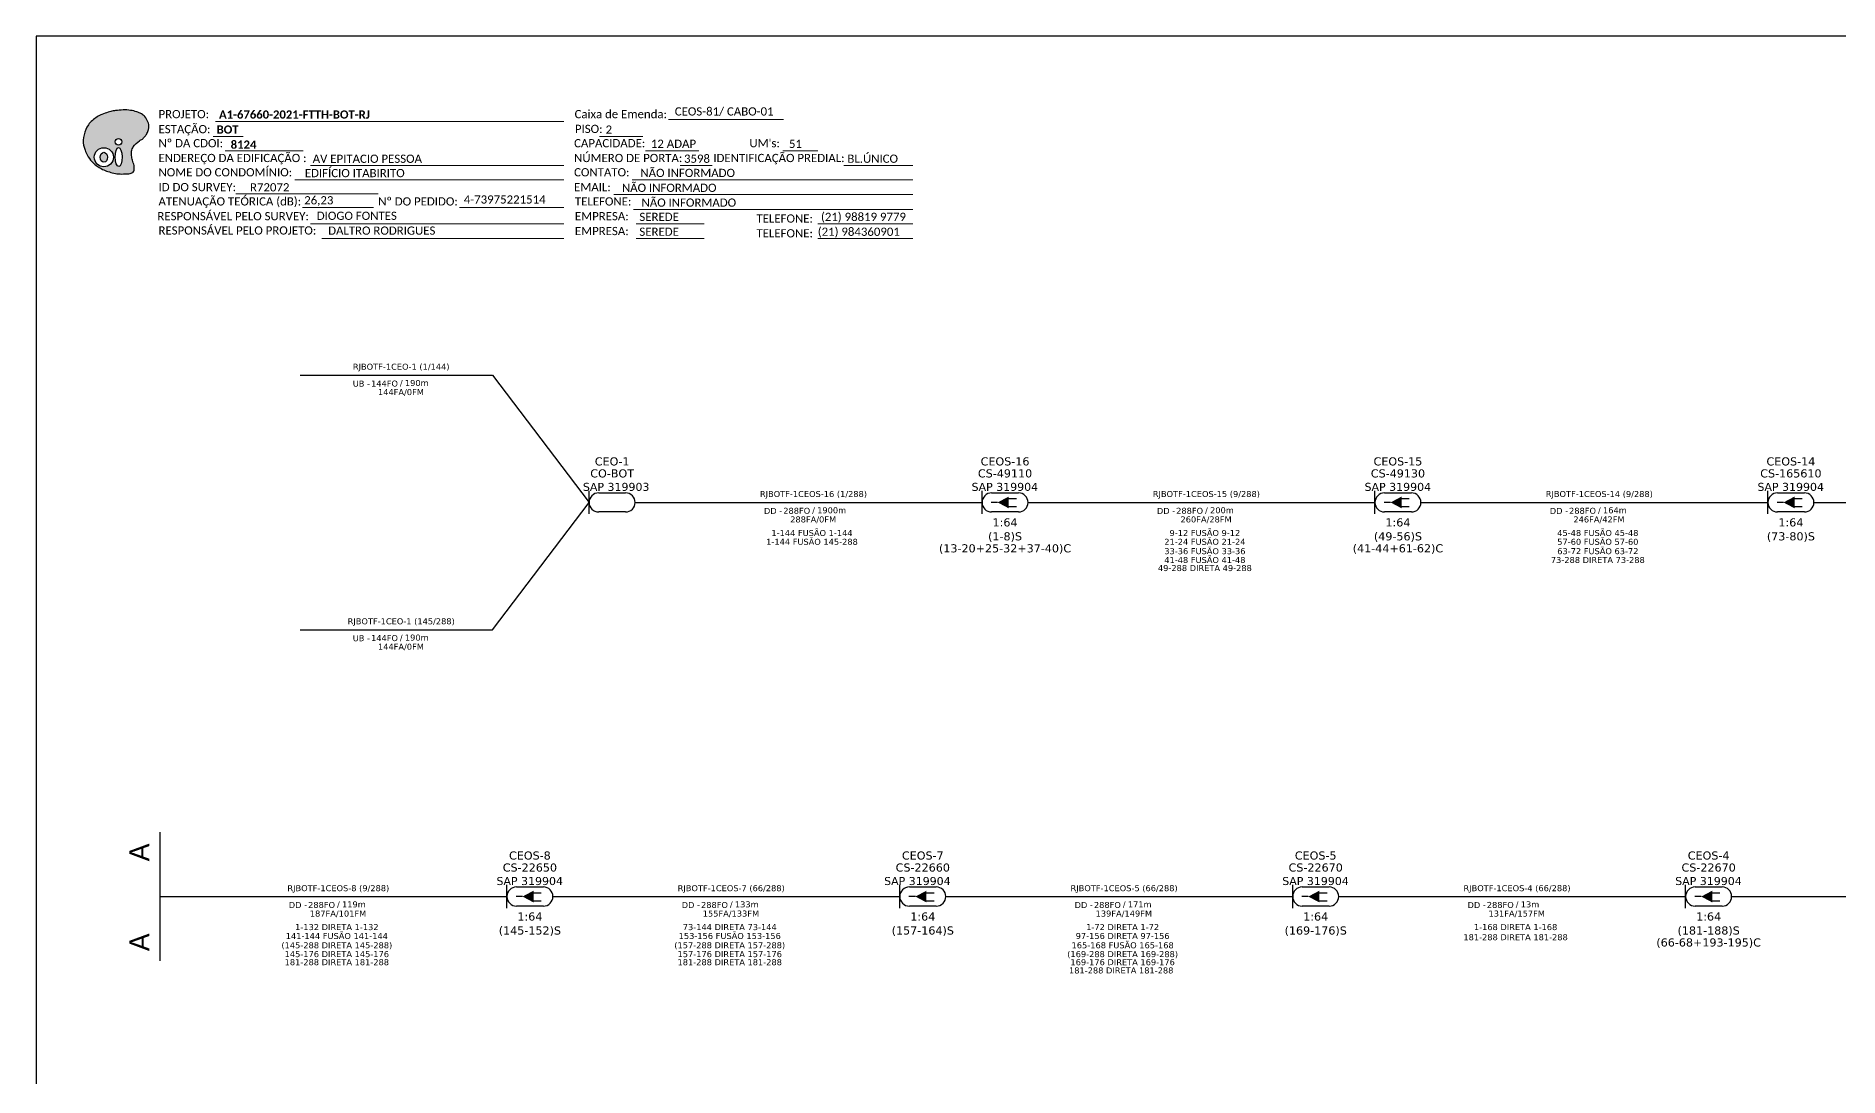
# Model space of a CAD drawing. Header units: metres. Extents: x -1286 to 461, y -500 to 94.
# Drawn here: x -1286.1 to -892.8, y -133 to 94.2 of the extents above; entities that cross this region are included whole.
import ezdxf
from ezdxf.enums import TextEntityAlignment as Align

# ---------------------------------------------------------------- set-up
doc = ezdxf.new("R2010")
doc.units = ezdxf.units.M
for name, color, linetype in [('20.4-CEO', 1, 'Continuous'), ('20.4-CEOS', 1, 'Continuous'), ('20.5-CABO EM DUTO', 1, 'Continuous')]:
    doc.layers.add(name, color=color, linetype=linetype)
doc.layers.add('40.1-ETIQUETAS', color=1, linetype='Continuous', lineweight=20)
doc.styles.add('siredit', font='verdana.ttf')
doc.styles.add('WMF-Calibri0', font='calibri.ttf')
doc.styles.add('WMF-Calibri1', font='calibrib.ttf')

# ---------------------------------------------------------------- blocks, each defined once
blk = doc.blocks.new('OI')
h = blk.add_hatch(color=40)
edge = h.paths.add_edge_path()
edge.add_spline(control_points=[(4.35, -0.67), (3.92, -0.99), (3.26, -1.5), (2.81, -2.59), (2.9, -3.5), (3.06, -4.27), (3.31, -4.85), (3.37, -5.39), (3.4, -5.88), (3.2, -6.4), (2.54, -6.61), (1.65, -6.63), (0.55, -6.67), (-0.56, -6.42), (-1.61, -6.14), (-2.77, -5.61), (-3.92, -4.77), (-4.89, -3.7), (-5.34, -2.65), (-5.6, -1.94), (-5.85, -0.96), (-5.71, 0.47), (-5.1, 2.02), (-4.14, 3.02), (-3.3, 3.61), (-2.37, 4.16), (-1.36, 4.44), (-0.56, 4.7), (0.79, 4.85), (2.24, 4.97), (3.79, 4.57), (4.67, 4.21), (5.44, 3.65), (5.76, 2.99), (6.03, 2.21), (6.01, 1.46), (5.72, 0.64), (5.31, 0.08), (4.88, -0.38), (4.51, -0.55), (4.35, -0.67)], knot_values=[0, 0, 0, 0, 1.60434, 2.417191, 3.427595, 4.282808, 4.776746, 5.304182, 5.888771, 6.258406, 6.858137, 7.79129, 8.986195, 10.124242, 11.187857, 12.242908, 13.953784, 15.414161, 16.515391, 17.349188, 17.675853, 19.552021, 21.515531, 22.568638, 23.63245, 24.621084, 25.782718, 26.745347, 27.142653, 29.870543, 31.004649, 31.921532, 32.709589, 33.801391, 34.042471, 35.192333, 35.971461, 36.628871, 37.254359, 37.836911, 37.836911, 37.836911, 37.836911], degree=3, periodic=0)
h.paths.add_polyline_path([(1.13, -0.87, -1), (-0.04, -0.87, -1)], flags=16)
edge = h.paths.add_edge_path(flags=16)
edge.add_ellipse((0.56, -3.59), major_axis=(-0.02, 1.71), ratio=0.361305, start_angle=0, end_angle=360)
h.paths.add_polyline_path([(-0.36, -3.62, -1), (-3.8, -3.62, -1)], flags=16)
edge = h.paths.add_edge_path(flags=0)
edge.add_ellipse((-2.08, -3.62), major_axis=(0, 0.885), ratio=0.758294, start_angle=0, end_angle=360)
at = {"color": 40}
for centre, radius in [((-2.08, -3.62), 1.72), ((0.54, -0.87), 0.587)]:
    blk.add_circle(centre, radius, dxfattribs=at)
blk.add_ellipse((-2.08, -3.62), major_axis=(0, 0.885), ratio=0.758294, start_param=-3.141592653589792, end_param=3.141592653589792, dxfattribs=at)
blk.add_ellipse((0.56, -3.59), major_axis=(-0.02, 1.71), ratio=0.361305, dxfattribs=at)
at = {"color": 40, "start_tangent": (-0.800898, -0.598801), "end_tangent": (-0.800898, -0.598801)}
blk.add_spline([(4.35, -0.67), (3.2, -1.78), (2.9, -2.54), (2.92, -3.55), (3.12, -4.38), (3.28, -4.85), (3.37, -5.37), (3.35, -5.95), (3.2, -6.29), (2.66, -6.55), (1.73, -6.63), (0.54, -6.62), (-0.58, -6.41), (-1.6, -6.11), (-2.56, -5.67), (-3.95, -4.67), (-4.89, -3.56), (-5.37, -2.56), (-5.64, -1.78), (-5.72, -1.46), (-5.63, 0.42), (-4.84, 2.22), (-4.13, 2.99), (-3.27, 3.62), (-2.4, 4.09), (-1.3, 4.47), (-0.37, 4.72), (0.02, 4.77), (2.75, 4.8), (3.85, 4.53), (4.69, 4.16), (5.31, 3.68), (5.85, 2.73), (5.93, 2.5), (5.94, 1.35), (5.67, 0.62), (5.29, 0.08), (4.84, -0.36), (4.35, -0.67)], degree=3, dxfattribs=at)
blk = doc.blocks.new('CEO_UN')
at = {"layer": '20.4-CEO', "color": 0}
for p, q in [((-9.11, 2.39), (-2.39, 2.39)), ((-2.39, -2.39), (-9.11, -2.39))]:
    blk.add_line(p, q, dxfattribs=at)
blk.add_lwpolyline([(-11.5, -2.89), (-11.5, 2.89)], dxfattribs=at)
for centre, start, end in [((-9.11, 0), 90, 270), ((-2.39, 0), 270, 90)]:
    blk.add_arc(centre, 2.39, start, end, dxfattribs=at)
at = {"layer": '20.4-CEO', "color": 7, "style": 'siredit'}
for tag, height, p in [('NOME?', 2.03, (-5.75, 10.27)), ('TIPO?', 2, (-9.11, 3.89)), ('LOCAL?', 2.03, (-5.75, 7.27))]:
    blk.add_attdef(tag, text='', height=height, dxfattribs=at).set_placement(p, align=Align.MIDDLE_CENTER)
blk.add_attdef('FIBRAS_RESERVA', text='', height=2.03, dxfattribs=at).set_placement((-5.75, -3.97), align=Align.TOP_CENTER)
blk = doc.blocks.new('ETIQUETA_RS5F')
at = {"layer": '40.1-ETIQUETAS', "color": 0, "style": 'siredit'}
blk.add_text('/', height=1.5, dxfattribs=at).set_placement((1.58, -1.95), align=Align.MIDDLE_RIGHT)
for tag, p in [('ETIQUETA_R_PRIMARIA', (1.21, 4.1)), ('ETIQUETA_R_SECUNDARIA', (1.21, 2.1)), ('F_ATIVAS/F_MORTAS', (1.14, -4.24))]:
    blk.add_attdef(tag, text='', height=1.5, dxfattribs=at).set_placement(p, align=Align.MIDDLE_CENTER)
for tag, p in [('TIPO_CABO', (-6.58, -2.12)), ('CAP_CABO', (0.4, -2.09))]:
    blk.add_attdef(tag, text='', height=1.5, dxfattribs=at).set_placement(p, align=Align.MIDDLE_RIGHT)
blk.add_attdef('METROS', text='', height=1.5, dxfattribs=at).set_placement((2.14, -1.95), align=Align.MIDDLE_LEFT)
for tag, p in [('FUSÃO_1', (0.85, -8.39)), ('FUSÃO_2', (0.85, -10.6)), ('FUSÃO_3', (0.85, -12.93)), ('FUSÃO_4', (0.85, -15.14)), ('FUSÃO_5', (0.85, -17.16))]:
    blk.add_attdef(tag, text='', height=1.5, dxfattribs=at).set_placement(p, align=Align.CENTER)
blk = doc.blocks.new('CEOS_UN')
at = {"layer": '20.4-CEOS', "color": 0}
for p, q in [((-9.11, 2.39), (-2.39, 2.39)), ((-2.39, -2.39), (-9.11, -2.39))]:
    blk.add_line(p, q, dxfattribs=at)
for points in [[(-11.5, -2.89), (-11.5, 2.89)], [(-4.96, 0.95), (-2.92, 0.95)], [(-7.6, 0), (-9.22, 0)], [(-4.96, -1.04), (-2.92, -1.04)]]:
    blk.add_lwpolyline(points, dxfattribs=at)
blk.add_lwpolyline([(-7.6, 0, 0, 2.95, 0), (-4.83, 0, 2.95, 2.95, 0)], format="xyseb", dxfattribs=at)
for centre, start, end in [((-9.11, 0), 90, 270), ((-2.39, 0), 270, 90)]:
    blk.add_arc(centre, 2.39, start, end, dxfattribs=at)
at = {"layer": '20.4-CEOS', "color": 7, "style": 'siredit'}
for tag, height, p in [('NOME?', 2.03, (-5.75, 10.27)), ('TIPO?', 2, (-8.98, 3.89)), ('LOCAL?', 2.03, (-5.75, 7.27))]:
    blk.add_attdef(tag, text='', height=height, dxfattribs=at).set_placement(p, align=Align.MIDDLE_CENTER)
for tag, p in [('RACIO_SPLITAGEM', (-5.75, -3.97)), ('FIBRAS_SPLITTER', (-5.75, -7.46)), ('RESERVA_FINAIS', (-5.75, -13.29)), ('FIBRAS_TOP_C', (-5.75, -10.46))]:
    blk.add_attdef(tag, text='', height=2.03, dxfattribs=at).set_placement(p, align=Align.TOP_CENTER)

msp = doc.modelspace()

# ---------------------------------------------------------------- linework, layer by layer
msp.add_lwpolyline([(-1286.07, -499.81), (-445.07, -499.81), (-445.07, 94.19), (-1286.07, 94.19)], close=True)
at = {"color": 7, "lineweight": 0}
for points in [[(-1246.96, 75.52), (-1170.98, 75.52)], [(-1148.15, 76.01), (-1123.01, 76.01)], [(-1247.47, 72.24), (-1240.92, 72.24)], [(-1163.19, 72.28), (-1153.71, 72.28)], [(-1244.81, 69.17), (-1227.84, 69.17)], [(-1153.14, 69.17), (-1141.52, 69.17)], [(-1123.2, 69.17), (-1115.53, 69.17)], [(-1226.24, 65.93), (-1170.98, 65.93)], [(-1145.56, 65.93), (-1138.61, 65.93)], [(-1109.86, 65.93), (-1094.82, 65.93)], [(-1242.49, 59.75), (-1211.44, 59.75)], [(-1229.65, 62.82), (-1170.98, 62.82)], [(-1160.06, 59.58), (-1094.8, 59.58)], [(-1156.02, 62.82), (-1094.8, 62.82)], [(-1227.96, 56.79), (-1212.45, 56.79)], [(-1193.73, 56.79), (-1170.96, 56.79)], [(-1155.78, 56.34), (-1094.8, 56.34)], [(-1226.24, 53.23), (-1170.98, 53.23)], [(-1155.17, 53.23), (-1140.37, 53.23)], [(-1115.57, 53.23), (-1094.8, 53.23)], [(-1223.75, 49.99), (-1170.98, 49.99)], [(-1155.17, 49.99), (-1140.37, 49.99)], [(-1115.57, 49.99), (-1094.8, 49.99)]]:
    msp.add_lwpolyline(points, dxfattribs=at)
at = {"color": 0}
msp.add_lwpolyline([(-1259.03, -107.66), (-1259.03, -79.59)], dxfattribs=at)
at = {"layer": '20.5-CABO EM DUTO', "color": 0}
for points in [[(-1228.46, 20.18), (-1186.5, 20.18), (-1165.43, -7.6)], [(-1228.46, -35.38), (-1186.5, -35.38), (-1165.43, -7.6)]]:
    msp.add_lwpolyline(points, dxfattribs=at)
at = {"layer": '20.5-CABO EM DUTO', "color": 0, "linetype": 'ByBlock'}
for points in [[(-1155.39, -7.6), (-1079.73, -7.6)], [(-1069.69, -7.6), (-994.02, -7.6)], [(-983.99, -7.6), (-908.32, -7.6)], [(-898.28, -7.6), (-822.62, -7.6)], [(-1259.03, -93.62), (-1183.37, -93.62)], [(-1173.33, -93.62), (-1097.67, -93.62)], [(-1087.63, -93.62), (-1011.97, -93.62)], [(-1001.93, -93.62), (-926.26, -93.62)], [(-916.22, -93.62), (-840.56, -93.62)]]:
    msp.add_lwpolyline(points, dxfattribs=at)

# ---------------------------------------------------------------- block references
at = {"color": 7, "xscale": 1.213923925163967, "yscale": 1.213923925163967, "zscale": 1.213923925163967, "rotation": 0.1532896023949059}
msp.add_blockref('OI', (-1268.76, 72.14), dxfattribs=at)
at = {"layer": '20.4-CEO', "color": 0}
ref = msp.add_blockref('CEO_UN', (-1155.39, -7.6), dxfattribs=dict(at, xscale=0.872901069040981, yscale=0.872901069040981, zscale=0.872901069040981))
ref.add_attrib('NOME?', 'CEO-1', dxfattribs={"color": 7, "height": 1.77, "style": 'siredit'}).set_placement((-1160.41, 1.36), align=Align.MIDDLE_CENTER)
ref.add_attrib('LOCAL?', 'CO-BOT', dxfattribs={"color": 7, "height": 1.77, "style": 'siredit'}).set_placement((-1160.41, -1.26), align=Align.MIDDLE_CENTER)
ref.add_attrib('TIPO?', '          SAP 319903', dxfattribs={"color": 7, "height": 1.7458, "style": 'siredit'}).set_placement((-1163.34, -4.2), align=Align.MIDDLE_CENTER)
at = {"layer": '20.4-CEOS', "color": 0}
ref = msp.add_blockref('CEOS_UN', (-1069.69, -7.6), dxfattribs=dict(at, xscale=0.872901069040981, yscale=0.872901069040981, zscale=0.872901069040981))
ref.add_attrib('NOME?', 'CEOS-16', dxfattribs={"color": 7, "height": 1.77, "style": 'siredit'}).set_placement((-1074.71, 1.36), align=Align.MIDDLE_CENTER)
ref.add_attrib('LOCAL?', 'CS-49110', dxfattribs={"color": 7, "height": 1.77, "style": 'siredit'}).set_placement((-1074.71, -1.26), align=Align.MIDDLE_CENTER)
ref.add_attrib('TIPO?', 'SAP 319904', dxfattribs={"color": 7, "height": 1.746, "style": 'siredit'}).set_placement((-1074.75, -4.2), align=Align.MIDDLE_CENTER)
ref.add_attrib('RACIO_SPLITAGEM', '1:64', dxfattribs={"color": 7, "height": 1.77, "style": 'siredit'}).set_placement((-1074.71, -11.07), align=Align.TOP_CENTER)
ref.add_attrib('FIBRAS_SPLITTER', '(1-8)S', dxfattribs={"color": 7, "height": 1.77, "style": 'siredit'}).set_placement((-1074.71, -14.11), align=Align.TOP_CENTER)
ref.add_attrib('FIBRAS_TOP_C', '(13-20+25-32+37-40)C', dxfattribs={"color": 7, "height": 1.7698, "style": 'siredit'}).set_placement((-1074.71, -16.73), align=Align.TOP_CENTER)
ref = msp.add_blockref('CEOS_UN', (-983.99, -7.6), dxfattribs=dict(at, xscale=0.872901069040981, yscale=0.872901069040981, zscale=0.872901069040981))
ref.add_attrib('NOME?', 'CEOS-15', dxfattribs={"color": 7, "height": 1.77, "style": 'siredit'}).set_placement((-989.01, 1.36), align=Align.MIDDLE_CENTER)
ref.add_attrib('LOCAL?', 'CS-49130', dxfattribs={"color": 7, "height": 1.77, "style": 'siredit'}).set_placement((-989.01, -1.26), align=Align.MIDDLE_CENTER)
ref.add_attrib('TIPO?', 'SAP 319904', dxfattribs={"color": 7, "height": 1.746, "style": 'siredit'}).set_placement((-989.04, -4.2), align=Align.MIDDLE_CENTER)
ref.add_attrib('RACIO_SPLITAGEM', '1:64', dxfattribs={"color": 7, "height": 1.77, "style": 'siredit'}).set_placement((-989.01, -11.07), align=Align.TOP_CENTER)
ref.add_attrib('FIBRAS_SPLITTER', '(49-56)S', dxfattribs={"color": 7, "height": 1.77, "style": 'siredit'}).set_placement((-989.01, -14.11), align=Align.TOP_CENTER)
ref.add_attrib('FIBRAS_TOP_C', '(41-44+61-62)C', dxfattribs={"color": 7, "height": 1.7698, "style": 'siredit'}).set_placement((-989.01, -16.73), align=Align.TOP_CENTER)
ref = msp.add_blockref('CEOS_UN', (-898.28, -7.6), dxfattribs=dict(at, xscale=0.872901069040981, yscale=0.872901069040981, zscale=0.872901069040981))
ref.add_attrib('NOME?', 'CEOS-14', dxfattribs={"color": 7, "height": 1.77, "style": 'siredit'}).set_placement((-903.3, 1.36), align=Align.MIDDLE_CENTER)
ref.add_attrib('LOCAL?', 'CS-165610', dxfattribs={"color": 7, "height": 1.77, "style": 'siredit'}).set_placement((-903.3, -1.26), align=Align.MIDDLE_CENTER)
ref.add_attrib('TIPO?', 'SAP 319904', dxfattribs={"color": 7, "height": 1.746, "style": 'siredit'}).set_placement((-903.34, -4.2), align=Align.MIDDLE_CENTER)
ref.add_attrib('RACIO_SPLITAGEM', '1:64', dxfattribs={"color": 7, "height": 1.77, "style": 'siredit'}).set_placement((-903.3, -11.07), align=Align.TOP_CENTER)
ref.add_attrib('FIBRAS_SPLITTER', '(73-80)S', dxfattribs={"color": 7, "height": 1.77, "style": 'siredit'}).set_placement((-903.3, -14.11), align=Align.TOP_CENTER)
ref = msp.add_blockref('CEOS_UN', (-1173.33, -93.62), dxfattribs=dict(at, xscale=0.872901069040981, yscale=0.872901069040981, zscale=0.872901069040981))
ref.add_attrib('NOME?', 'CEOS-8', dxfattribs={"color": 7, "height": 1.77, "style": 'siredit'}).set_placement((-1178.35, -84.66), align=Align.MIDDLE_CENTER)
ref.add_attrib('LOCAL?', 'CS-22650', dxfattribs={"color": 7, "height": 1.77, "style": 'siredit'}).set_placement((-1178.35, -87.28), align=Align.MIDDLE_CENTER)
ref.add_attrib('TIPO?', 'SAP 319904', dxfattribs={"color": 7, "height": 1.746, "style": 'siredit'}).set_placement((-1178.39, -90.23), align=Align.MIDDLE_CENTER)
ref.add_attrib('RACIO_SPLITAGEM', '1:64', dxfattribs={"color": 7, "height": 1.77, "style": 'siredit'}).set_placement((-1178.35, -97.09), align=Align.TOP_CENTER)
ref.add_attrib('FIBRAS_SPLITTER', '(145-152)S', dxfattribs={"color": 7, "height": 1.77, "style": 'siredit'}).set_placement((-1178.35, -100.14), align=Align.TOP_CENTER)
ref = msp.add_blockref('CEOS_UN', (-1087.63, -93.62), dxfattribs=dict(at, xscale=0.872901069040981, yscale=0.872901069040981, zscale=0.872901069040981))
ref.add_attrib('NOME?', 'CEOS-7', dxfattribs={"color": 7, "height": 1.77, "style": 'siredit'}).set_placement((-1092.65, -84.66), align=Align.MIDDLE_CENTER)
ref.add_attrib('LOCAL?', 'CS-22660', dxfattribs={"color": 7, "height": 1.77, "style": 'siredit'}).set_placement((-1092.65, -87.28), align=Align.MIDDLE_CENTER)
ref.add_attrib('TIPO?', 'SAP 319904   ', dxfattribs={"color": 7, "height": 1.7458, "style": 'siredit'}).set_placement((-1092.69, -90.23), align=Align.MIDDLE_CENTER)
ref.add_attrib('RACIO_SPLITAGEM', '1:64', dxfattribs={"color": 7, "height": 1.77, "style": 'siredit'}).set_placement((-1092.65, -97.09), align=Align.TOP_CENTER)
ref.add_attrib('FIBRAS_SPLITTER', '(157-164)S', dxfattribs={"color": 7, "height": 1.77, "style": 'siredit'}).set_placement((-1092.65, -100.14), align=Align.TOP_CENTER)
ref = msp.add_blockref('CEOS_UN', (-1001.93, -93.62), dxfattribs=dict(at, xscale=0.872901069040981, yscale=0.872901069040981, zscale=0.872901069040981))
ref.add_attrib('NOME?', 'CEOS-5', dxfattribs={"color": 7, "height": 1.77, "style": 'siredit'}).set_placement((-1006.95, -84.66), align=Align.MIDDLE_CENTER)
ref.add_attrib('LOCAL?', 'CS-22670', dxfattribs={"color": 7, "height": 1.77, "style": 'siredit'}).set_placement((-1006.95, -87.28), align=Align.MIDDLE_CENTER)
ref.add_attrib('TIPO?', 'SAP 319904', dxfattribs={"color": 7, "height": 1.746, "style": 'siredit'}).set_placement((-1006.99, -90.23), align=Align.MIDDLE_CENTER)
ref.add_attrib('RACIO_SPLITAGEM', '1:64', dxfattribs={"color": 7, "height": 1.77, "style": 'siredit'}).set_placement((-1006.95, -97.09), align=Align.TOP_CENTER)
ref.add_attrib('FIBRAS_SPLITTER', '(169-176)S', dxfattribs={"color": 7, "height": 1.77, "style": 'siredit'}).set_placement((-1006.95, -100.14), align=Align.TOP_CENTER)
ref = msp.add_blockref('CEOS_UN', (-916.22, -93.62), dxfattribs=dict(at, xscale=0.872901069040981, yscale=0.872901069040981, zscale=0.872901069040981))
ref.add_attrib('NOME?', 'CEOS-4', dxfattribs={"color": 7, "height": 1.77, "style": 'siredit'}).set_placement((-921.24, -84.66), align=Align.MIDDLE_CENTER)
ref.add_attrib('LOCAL?', 'CS-22670', dxfattribs={"color": 7, "height": 1.77, "style": 'siredit'}).set_placement((-921.24, -87.28), align=Align.MIDDLE_CENTER)
ref.add_attrib('TIPO?', 'SAP 319904', dxfattribs={"color": 7, "height": 1.746, "style": 'siredit'}).set_placement((-921.28, -90.23), align=Align.MIDDLE_CENTER)
ref.add_attrib('RACIO_SPLITAGEM', '1:64', dxfattribs={"color": 7, "height": 1.77, "style": 'siredit'}).set_placement((-921.24, -97.09), align=Align.TOP_CENTER)
ref.add_attrib('FIBRAS_SPLITTER', '(181-188)S', dxfattribs={"color": 7, "height": 1.77, "style": 'siredit'}).set_placement((-921.24, -100.14), align=Align.TOP_CENTER)
ref.add_attrib('FIBRAS_TOP_C', '(66-68+193-195)C', dxfattribs={"color": 7, "height": 1.7698, "style": 'siredit'}).set_placement((-921.24, -102.75), align=Align.TOP_CENTER)
at = {"layer": '40.1-ETIQUETAS', "color": 0}
ref = msp.add_blockref('ETIQUETA_RS5F', (-1207.48, 20.18), dxfattribs=dict(at, xscale=0.872901069040981, yscale=0.872901069040981, zscale=0.872901069040981))
ref.add_attrib('ETIQUETA_R_SECUNDARIA', 'RJBOTF-1CEO-1 (1/144)', dxfattribs={"color": 0, "height": 1.3094, "style": 'siredit'}).set_placement((-1206.42, 22.02), align=Align.MIDDLE_CENTER)
ref.add_attrib('TIPO_CABO', 'UB -', dxfattribs={"color": 0, "height": 1.309, "style": 'siredit'}).set_placement((-1213.23, 18.33), align=Align.MIDDLE_RIGHT)
ref.add_attrib('CAP_CABO', '144FO', dxfattribs={"color": 0, "height": 1.309, "style": 'siredit'}).set_placement((-1207.13, 18.35), align=Align.MIDDLE_RIGHT)
ref.add_attrib('METROS', '190m', dxfattribs={"color": 0, "height": 1.309, "style": 'siredit'}).set_placement((-1205.61, 18.48), align=Align.MIDDLE_LEFT)
ref.add_attrib('F_ATIVAS/F_MORTAS', '144FA/0FM', dxfattribs={"color": 0, "height": 1.309, "style": 'siredit'}).set_placement((-1206.48, 16.48), align=Align.MIDDLE_CENTER)
ref = msp.add_blockref('ETIQUETA_RS5F', (-1117.56, -7.6), dxfattribs=dict(at, xscale=0.872901069040981, yscale=0.872901069040981, zscale=0.872901069040981))
ref.add_attrib('ETIQUETA_R_SECUNDARIA', 'RJBOTF-1CEOS-16 (1/288)', dxfattribs={"color": 0, "height": 1.3094, "style": 'siredit'}).set_placement((-1116.5, -5.76), align=Align.MIDDLE_CENTER)
ref.add_attrib('TIPO_CABO', 'DD -', dxfattribs={"color": 0, "height": 1.309, "style": 'siredit'}).set_placement((-1123.31, -9.45), align=Align.MIDDLE_RIGHT)
ref.add_attrib('CAP_CABO', '288FO', dxfattribs={"color": 0, "height": 1.309, "style": 'siredit'}).set_placement((-1117.21, -9.43), align=Align.MIDDLE_RIGHT)
ref.add_attrib('METROS', '1900m', dxfattribs={"color": 0, "height": 1.309, "style": 'siredit'}).set_placement((-1115.69, -9.31), align=Align.MIDDLE_LEFT)
ref.add_attrib('F_ATIVAS/F_MORTAS', '288FA/0FM', dxfattribs={"color": 0, "height": 1.309, "style": 'siredit'}).set_placement((-1116.56, -11.31), align=Align.MIDDLE_CENTER)
ref.add_attrib('FUSÃO_1', '1-144 FUSÃO 1-144', dxfattribs={"color": 0, "height": 1.3094, "style": 'siredit'}).set_placement((-1116.82, -14.92), align=Align.CENTER)
ref.add_attrib('FUSÃO_2', '1-144 FUSÃO 145-288', dxfattribs={"color": 0, "height": 1.3094, "style": 'siredit'}).set_placement((-1116.82, -16.85), align=Align.CENTER)
ref = msp.add_blockref('ETIQUETA_RS5F', (-1031.86, -7.6), dxfattribs=dict(at, xscale=0.872901069040981, yscale=0.872901069040981, zscale=0.872901069040981))
ref.add_attrib('ETIQUETA_R_SECUNDARIA', 'RJBOTF-1CEOS-15 (9/288)', dxfattribs={"color": 0, "height": 1.3094, "style": 'siredit'}).set_placement((-1030.8, -5.76), align=Align.MIDDLE_CENTER)
ref.add_attrib('TIPO_CABO', 'DD -', dxfattribs={"color": 0, "height": 1.309, "style": 'siredit'}).set_placement((-1037.6, -9.45), align=Align.MIDDLE_RIGHT)
ref.add_attrib('CAP_CABO', '288FO', dxfattribs={"color": 0, "height": 1.309, "style": 'siredit'}).set_placement((-1031.51, -9.43), align=Align.MIDDLE_RIGHT)
ref.add_attrib('METROS', '200m', dxfattribs={"color": 0, "height": 1.309, "style": 'siredit'}).set_placement((-1029.99, -9.31), align=Align.MIDDLE_LEFT)
ref.add_attrib('F_ATIVAS/F_MORTAS', '260FA/28FM', dxfattribs={"color": 0, "height": 1.309, "style": 'siredit'}).set_placement((-1030.86, -11.31), align=Align.MIDDLE_CENTER)
ref.add_attrib('FUSÃO_1', '9-12 FUSÃO 9-12', dxfattribs={"color": 0, "height": 1.3094, "style": 'siredit'}).set_placement((-1031.12, -14.92), align=Align.CENTER)
ref.add_attrib('FUSÃO_2', '21-24 FUSÃO 21-24', dxfattribs={"color": 0, "height": 1.3094, "style": 'siredit'}).set_placement((-1031.12, -16.85), align=Align.CENTER)
ref.add_attrib('FUSÃO_3', '33-36 FUSÃO 33-36', dxfattribs={"color": 0, "height": 1.3094, "style": 'siredit'}).set_placement((-1031.12, -18.89), align=Align.CENTER)
ref.add_attrib('FUSÃO_4', '41-48 FUSÃO 41-48', dxfattribs={"color": 0, "height": 1.3094, "style": 'siredit'}).set_placement((-1031.12, -20.82), align=Align.CENTER)
ref.add_attrib('FUSÃO_5', '49-288 DIRETA 49-288', dxfattribs={"color": 0, "height": 1.3094, "style": 'siredit'}).set_placement((-1031.12, -22.58), align=Align.CENTER)
ref = msp.add_blockref('ETIQUETA_RS5F', (-946.15, -7.6), dxfattribs=dict(at, xscale=0.872901069040981, yscale=0.872901069040981, zscale=0.872901069040981))
ref.add_attrib('ETIQUETA_R_SECUNDARIA', 'RJBOTF-1CEOS-14 (9/288)', dxfattribs={"color": 0, "height": 1.3094, "style": 'siredit'}).set_placement((-945.09, -5.76), align=Align.MIDDLE_CENTER)
ref.add_attrib('TIPO_CABO', 'DD -', dxfattribs={"color": 0, "height": 1.309, "style": 'siredit'}).set_placement((-951.9, -9.45), align=Align.MIDDLE_RIGHT)
ref.add_attrib('CAP_CABO', '288FO', dxfattribs={"color": 0, "height": 1.309, "style": 'siredit'}).set_placement((-945.81, -9.43), align=Align.MIDDLE_RIGHT)
ref.add_attrib('METROS', '164m', dxfattribs={"color": 0, "height": 1.309, "style": 'siredit'}).set_placement((-944.28, -9.31), align=Align.MIDDLE_LEFT)
ref.add_attrib('F_ATIVAS/F_MORTAS', '246FA/42FM', dxfattribs={"color": 0, "height": 1.309, "style": 'siredit'}).set_placement((-945.16, -11.31), align=Align.MIDDLE_CENTER)
ref.add_attrib('FUSÃO_1', '45-48 FUSÃO 45-48', dxfattribs={"color": 0, "height": 1.3094, "style": 'siredit'}).set_placement((-945.41, -14.92), align=Align.CENTER)
ref.add_attrib('FUSÃO_2', '57-60 FUSÃO 57-60', dxfattribs={"color": 0, "height": 1.3094, "style": 'siredit'}).set_placement((-945.41, -16.85), align=Align.CENTER)
ref.add_attrib('FUSÃO_3', '63-72 FUSÃO 63-72', dxfattribs={"color": 0, "height": 1.3094, "style": 'siredit'}).set_placement((-945.41, -18.89), align=Align.CENTER)
ref.add_attrib('FUSÃO_4', '73-288 DIRETA 73-288', dxfattribs={"color": 0, "height": 1.3094, "style": 'siredit'}).set_placement((-945.41, -20.82), align=Align.CENTER)
ref = msp.add_blockref('ETIQUETA_RS5F', (-1207.48, -35.38), dxfattribs=dict(at, xscale=0.872901069040981, yscale=0.872901069040981, zscale=0.872901069040981))
ref.add_attrib('ETIQUETA_R_SECUNDARIA', 'RJBOTF-1CEO-1 (145/288)', dxfattribs={"color": 0, "height": 1.3094, "style": 'siredit'}).set_placement((-1206.42, -33.54), align=Align.MIDDLE_CENTER)
ref.add_attrib('TIPO_CABO', 'UB -', dxfattribs={"color": 0, "height": 1.309, "style": 'siredit'}).set_placement((-1213.23, -37.23), align=Align.MIDDLE_RIGHT)
ref.add_attrib('CAP_CABO', '144FO', dxfattribs={"color": 0, "height": 1.309, "style": 'siredit'}).set_placement((-1207.13, -37.21), align=Align.MIDDLE_RIGHT)
ref.add_attrib('METROS', '190m', dxfattribs={"color": 0, "height": 1.309, "style": 'siredit'}).set_placement((-1205.61, -37.09), align=Align.MIDDLE_LEFT)
ref.add_attrib('F_ATIVAS/F_MORTAS', '144FA/0FM', dxfattribs={"color": 0, "height": 1.309, "style": 'siredit'}).set_placement((-1206.48, -39.09), align=Align.MIDDLE_CENTER)
ref = msp.add_blockref('ETIQUETA_RS5F', (-1221.2, -93.62), dxfattribs=dict(at, xscale=0.872901069040981, yscale=0.872901069040981, zscale=0.872901069040981))
ref.add_attrib('ETIQUETA_R_SECUNDARIA', 'RJBOTF-1CEOS-8 (9/288)', dxfattribs={"color": 0, "height": 1.3094, "style": 'siredit'}).set_placement((-1220.14, -91.79), align=Align.MIDDLE_CENTER)
ref.add_attrib('TIPO_CABO', 'DD -', dxfattribs={"color": 0, "height": 1.309, "style": 'siredit'}).set_placement((-1226.95, -95.47), align=Align.MIDDLE_RIGHT)
ref.add_attrib('CAP_CABO', '288FO', dxfattribs={"color": 0, "height": 1.309, "style": 'siredit'}).set_placement((-1220.85, -95.45), align=Align.MIDDLE_RIGHT)
ref.add_attrib('METROS', '119m', dxfattribs={"color": 0, "height": 1.309, "style": 'siredit'}).set_placement((-1219.33, -95.33), align=Align.MIDDLE_LEFT)
ref.add_attrib('F_ATIVAS/F_MORTAS', '187FA/101FM', dxfattribs={"color": 0, "height": 1.3094, "style": 'siredit'}).set_placement((-1220.2, -97.33), align=Align.MIDDLE_CENTER)
ref.add_attrib('FUSÃO_1', '1-132 DIRETA 1-132', dxfattribs={"color": 0, "height": 1.3094, "style": 'siredit'}).set_placement((-1220.46, -100.94), align=Align.CENTER)
ref.add_attrib('FUSÃO_2', '141-144 FUSÃO 141-144', dxfattribs={"color": 0, "height": 1.3094, "style": 'siredit'}).set_placement((-1220.46, -102.88), align=Align.CENTER)
ref.add_attrib('FUSÃO_3', '(145-288 DIRETA 145-288)', dxfattribs={"color": 0, "height": 1.3094, "style": 'siredit'}).set_placement((-1220.46, -104.91), align=Align.CENTER)
ref.add_attrib('FUSÃO_4', '145-176 DIRETA 145-176', dxfattribs={"color": 0, "height": 1.3094, "style": 'siredit'}).set_placement((-1220.46, -106.84), align=Align.CENTER)
ref.add_attrib('FUSÃO_5', '181-288 DIRETA 181-288', dxfattribs={"color": 0, "height": 1.3094, "style": 'siredit'}).set_placement((-1220.46, -108.6), align=Align.CENTER)
ref = msp.add_blockref('ETIQUETA_RS5F', (-1135.5, -93.62), dxfattribs=dict(at, xscale=0.872901069040981, yscale=0.872901069040981, zscale=0.872901069040981))
ref.add_attrib('ETIQUETA_R_SECUNDARIA', 'RJBOTF-1CEOS-7 (66/288)', dxfattribs={"color": 0, "height": 1.3094, "style": 'siredit'}).set_placement((-1134.44, -91.79), align=Align.MIDDLE_CENTER)
ref.add_attrib('TIPO_CABO', 'DD -', dxfattribs={"color": 0, "height": 1.309, "style": 'siredit'}).set_placement((-1141.25, -95.47), align=Align.MIDDLE_RIGHT)
ref.add_attrib('CAP_CABO', '288FO', dxfattribs={"color": 0, "height": 1.309, "style": 'siredit'}).set_placement((-1135.15, -95.45), align=Align.MIDDLE_RIGHT)
ref.add_attrib('METROS', '133m', dxfattribs={"color": 0, "height": 1.309, "style": 'siredit'}).set_placement((-1133.63, -95.33), align=Align.MIDDLE_LEFT)
ref.add_attrib('F_ATIVAS/F_MORTAS', '155FA/133FM', dxfattribs={"color": 0, "height": 1.3094, "style": 'siredit'}).set_placement((-1134.5, -97.33), align=Align.MIDDLE_CENTER)
ref.add_attrib('FUSÃO_1', '73-144 DIRETA 73-144', dxfattribs={"color": 0, "height": 1.3094, "style": 'siredit'}).set_placement((-1134.76, -100.94), align=Align.CENTER)
ref.add_attrib('FUSÃO_2', '153-156 FUSÃO 153-156', dxfattribs={"color": 0, "height": 1.3094, "style": 'siredit'}).set_placement((-1134.76, -102.88), align=Align.CENTER)
ref.add_attrib('FUSÃO_3', '(157-288 DIRETA 157-288)', dxfattribs={"color": 0, "height": 1.3094, "style": 'siredit'}).set_placement((-1134.76, -104.91), align=Align.CENTER)
ref.add_attrib('FUSÃO_4', '157-176 DIRETA 157-176', dxfattribs={"color": 0, "height": 1.3094, "style": 'siredit'}).set_placement((-1134.76, -106.84), align=Align.CENTER)
ref.add_attrib('FUSÃO_5', '181-288 DIRETA 181-288', dxfattribs={"color": 0, "height": 1.3094, "style": 'siredit'}).set_placement((-1134.76, -108.6), align=Align.CENTER)
ref = msp.add_blockref('ETIQUETA_RS5F', (-1049.8, -93.62), dxfattribs=dict(at, xscale=0.872901069040981, yscale=0.872901069040981, zscale=0.872901069040981))
ref.add_attrib('ETIQUETA_R_SECUNDARIA', 'RJBOTF-1CEOS-5 (66/288)', dxfattribs={"color": 0, "height": 1.3094, "style": 'siredit'}).set_placement((-1048.74, -91.79), align=Align.MIDDLE_CENTER)
ref.add_attrib('TIPO_CABO', 'DD -', dxfattribs={"color": 0, "height": 1.309, "style": 'siredit'}).set_placement((-1055.55, -95.47), align=Align.MIDDLE_RIGHT)
ref.add_attrib('CAP_CABO', '288FO', dxfattribs={"color": 0, "height": 1.309, "style": 'siredit'}).set_placement((-1049.45, -95.45), align=Align.MIDDLE_RIGHT)
ref.add_attrib('METROS', '171m', dxfattribs={"color": 0, "height": 1.309, "style": 'siredit'}).set_placement((-1047.93, -95.33), align=Align.MIDDLE_LEFT)
ref.add_attrib('F_ATIVAS/F_MORTAS', '139FA/149FM', dxfattribs={"color": 0, "height": 1.3094, "style": 'siredit'}).set_placement((-1048.8, -97.33), align=Align.MIDDLE_CENTER)
ref.add_attrib('FUSÃO_1', '1-72 DIRETA 1-72', dxfattribs={"color": 0, "height": 1.3094, "style": 'siredit'}).set_placement((-1049.06, -100.94), align=Align.CENTER)
ref.add_attrib('FUSÃO_2', '97-156 DIRETA 97-156', dxfattribs={"color": 0, "height": 1.3094, "style": 'siredit'}).set_placement((-1049.06, -102.88), align=Align.CENTER)
ref.add_attrib('FUSÃO_3', '165-168 FUSÃO 165-168', dxfattribs={"color": 0, "height": 1.3094, "style": 'siredit'}).set_placement((-1049.06, -104.91), align=Align.CENTER)
ref.add_attrib('FUSÃO_4', '(169-288 DIRETA 169-288)', dxfattribs={"color": 0, "height": 1.3094, "style": 'siredit'}).set_placement((-1049.06, -106.84), align=Align.CENTER)
ref.add_attrib('FUSÃO_5', '169-176 DIRETA 169-176', dxfattribs={"color": 0, "height": 1.3094, "style": 'siredit'}).set_placement((-1049.06, -108.6), align=Align.CENTER)
ref = msp.add_blockref('ETIQUETA_RS5F', (-964.1, -93.62), dxfattribs=dict(at, xscale=0.872901069040981, yscale=0.872901069040981, zscale=0.872901069040981))
ref.add_attrib('ETIQUETA_R_SECUNDARIA', 'RJBOTF-1CEOS-4 (66/288)', dxfattribs={"color": 0, "height": 1.3094, "style": 'siredit'}).set_placement((-963.04, -91.79), align=Align.MIDDLE_CENTER)
ref.add_attrib('TIPO_CABO', 'DD -', dxfattribs={"color": 0, "height": 1.309, "style": 'siredit'}).set_placement((-969.84, -95.47), align=Align.MIDDLE_RIGHT)
ref.add_attrib('CAP_CABO', '288FO', dxfattribs={"color": 0, "height": 1.309, "style": 'siredit'}).set_placement((-963.75, -95.45), align=Align.MIDDLE_RIGHT)
ref.add_attrib('METROS', '13m', dxfattribs={"color": 0, "height": 1.309, "style": 'siredit'}).set_placement((-962.22, -95.33), align=Align.MIDDLE_LEFT)
ref.add_attrib('F_ATIVAS/F_MORTAS', '131FA/157FM', dxfattribs={"color": 0, "height": 1.3094, "style": 'siredit'}).set_placement((-963.1, -97.33), align=Align.MIDDLE_CENTER)
ref.add_attrib('FUSÃO_1', '1-168 DIRETA 1-168', dxfattribs={"color": 0, "height": 1.3094, "style": 'siredit'}).set_placement((-963.35, -100.94), align=Align.CENTER)
ref.add_attrib('FUSÃO_3', '181-288 DIRETA 181-288', dxfattribs={"color": 7, "height": 1.3094, "style": 'siredit'}).set_placement((-963.35, -103.15), align=Align.CENTER)

# ---------------------------------------------------------------- texts
at = {"color": 7}
for s, height, style, p in [('CEOS-81/ CABO-01', 1.7927, 'WMF-Calibri0', (-1146.75, 76.85)), ('A1-67660-2021-FTTH-BOT-RJ', 1.7927, 'WMF-Calibri1', (-1246.16, 76.17)), ('BOT', 1.793, 'WMF-Calibri1', (-1246.68, 72.89)), ('2', 1.79, 'WMF-Calibri0', (-1161.84, 72.88)), ('12 ADAP', 1.793, 'WMF-Calibri0', (-1151.96, 69.79)), ('51', 1.793, 'WMF-Calibri0', (-1121.85, 69.77)), ('AV EPITACIO PESSOA', 1.7927, 'WMF-Calibri0', (-1225.73, 66.52)), ('3598', 1.793, 'WMF-Calibri0', (-1144.74, 66.53)), ('BL.ÚNICO', 1.793, 'WMF-Calibri0', (-1109.1, 66.53)), ('EDIFÍCIO ITABIRITO', 1.7927, 'WMF-Calibri0', (-1227.45, 63.39)), ('NÃO INFORMADO', 1.7927, 'WMF-Calibri0', (-1154.25, 63.42)), ('R72072', 1.793, 'WMF-Calibri0', (-1239.4, 60.28)), ('26,23', 1.793, 'WMF-Calibri0', (-1227.58, 57.45)), ('4-73975221514', 1.7927, 'WMF-Calibri0', (-1192.78, 57.62)), ('NÃO INFORMADO', 1.7927, 'WMF-Calibri0', (-1158.28, 60.18)), ('NÃO INFORMADO', 1.7927, 'WMF-Calibri0', (-1154, 56.94)), ('DIOGO FONTES', 1.7927, 'WMF-Calibri0', (-1224.84, 54.07)), ('SEREDE', 1.793, 'WMF-Calibri0', (-1154.47, 53.83)), ('(21) 98819 9779', 1.7927, 'WMF-Calibri0', (-1114.86, 53.83)), ('DALTRO RODRIGUES', 1.7927, 'WMF-Calibri0', (-1222.35, 50.83)), ('SEREDE', 1.793, 'WMF-Calibri0', (-1154.47, 50.59)), ('(21) 984360901', 1.7927, 'WMF-Calibri0', (-1115.56, 50.59))]:
    msp.add_text(s, height=height, dxfattribs=dict(at, style=style)).set_placement(p)
at = {"color": 7, "lineweight": 0, "style": 'WMF-Calibri0'}
for s, height, p in [('PROJETO:', 1.793, (-1259.36, 76.26)), ('ESTAÇÃO:', 1.793, (-1259.36, 72.98)), ('Caixa de Emenda:', 1.7927, (-1168.6, 76.26)), ('PISO:', 1.793, (-1168.53, 73.03)), ('Nº DA CDOI:', 1.7927, (-1259.36, 69.91)), ('CAPACIDADE:', 1.7927, (-1168.71, 69.91)), ("UM's:", 1.793, (-1130.47, 69.91)), ('ENDEREÇO DA EDIFICAÇÃO :', 1.7927, (-1259.36, 66.68)), ('NÚMERO DE PORTA:', 1.7927, (-1168.71, 66.68)), ('IDENTIFICAÇÃO PREDIAL:', 1.7927, (-1138.34, 66.68)), ('NOME DO CONDOMÍNIO:', 1.7927, (-1259.36, 63.56)), ('CONTATO:', 1.793, (-1168.71, 63.56)), ('ATENUAÇÃO TEÓRICA (dB):', 1.7927, (-1259.36, 57.21)), ('ID DO SURVEY:', 1.7927, (-1259.36, 60.33)), ('Nº DO PEDIDO:', 1.7927, (-1211.44, 57.21)), ('EMAIL:', 1.793, (-1168.71, 60.33)), ('TELEFONE:', 1.793, (-1168.53, 57.21)), ('RESPONSÁVEL PELO SURVEY:', 1.7927, (-1259.6, 53.98)), ('EMPRESA:', 1.793, (-1168.53, 53.98)), ('TELEFONE:', 1.793, (-1128.93, 53.47)), ('RESPONSÁVEL PELO PROJETO:', 1.7927, (-1259.36, 50.87)), ('EMPRESA:', 1.793, (-1168.53, 50.74)), ('TELEFONE:', 1.793, (-1128.93, 50.24))]:
    msp.add_text(s, height=height, dxfattribs=at).set_placement(p)
at = {"color": 7, "style": 'WMF-Calibri1'}
msp.add_text('8124', height=1.793, dxfattribs=at).set_placement((-1240.81, 69.6), align=Align.CENTER)
at = {"char_height": 4.36, "width": 161.5358, "attachment_point": 1, "rotation": 90}
for insert in [(-1265.73, -85.93), (-1265.69, -105.54)]:
    msp.add_mtext('A', dxfattribs=dict(at, insert=insert))
at = {"layer": '40.1-ETIQUETAS', "color": 0, "insert": (-1060.76, -109.09), "char_height": 1.3094, "width": 28.6335, "attachment_point": 1, "style": 'siredit'}
msp.add_mtext('181-288 DIRETA 181-288', dxfattribs=at)

doc.saveas('drawing.dxf')
